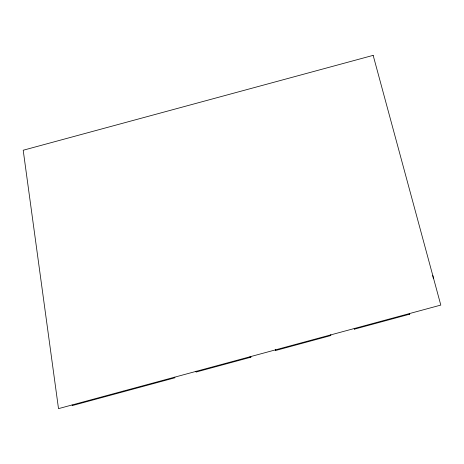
<?xml version="1.0" encoding="UTF-8"?>
<svg xmlns="http://www.w3.org/2000/svg" width="464" height="464" viewBox="0 0 464 464"><rect width="100%" height="100%" fill="white"/><g stroke="black" fill="none" stroke-linecap="round" stroke-linejoin="round"><path stroke-width="0.7" d="M409.538 313.554L409.712 314.18L354.397 329.162L354.229 328.535M409.248 313.635L409.416 314.261M354.374 328.5L354.542 329.121M330.716 334.904L330.884 335.53L275.575 350.511L275.407 349.885M330.426 334.985L330.594 335.611M275.552 349.85L275.72 350.471M250.804 356.549L250.978 357.176L196.104 372.035L195.936 371.415M249.974 356.775L250.142 357.402M196.765 371.188L196.933 371.809M174.725 377.157L174.893 377.783L72.297 405.571L72.129 404.944M123.076 391.146L123.244 391.773M432.796 275.541L433.347 278.336M373.16 55.361L23.2 150.237L58.505 408.639L440.8 305.086L373.16 55.361"/></g></svg>
